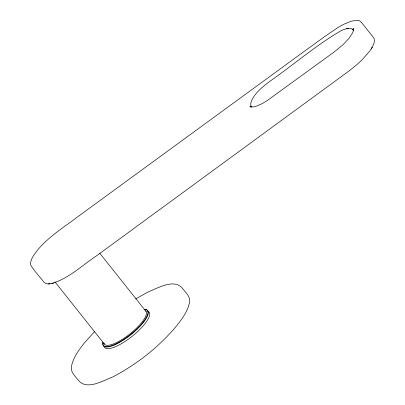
<?xml version="1.0" encoding="UTF-8"?>
<svg xmlns="http://www.w3.org/2000/svg" width="405" height="405" viewBox="0 0 405 405"><rect width="100%" height="100%" fill="white"/><g stroke="black" fill="none" stroke-linecap="round" stroke-linejoin="round"><path stroke-width="0.61" d="M53.738 282.963C50.752 283.743 46.737 284.847 44.165 282.462C39.71 276.61 34.319 271.244 30.638 264.905C30.041 259.387 34.157 254.72 37.159 250.543C48.64 236.591 64.289 227.002 78.514 216.204L305.066 50.762L325.23 36.197L338.696 27.079L343.961 24.194L351.079 21.262L356.683 20.25L359.453 20.716L361.498 22.437L373.942 38.136L374.498 40.495L373.911 43.563L372.311 47.107L369.76 51.076L361.989 59.945L357.063 64.527L349.652 70.505L96.982 255.484C82.306 265.148 69.037 278.432 51.769 283.485M371.142 49.066L372.281 47.157M94.573 331.624L84.134 343.222C78.924 349.971 73.538 357.109 71.629 365.578C69.918 371.243 74.54 375.622 77.785 379.515C85.976 391.174 102.779 380.725 112.539 377.04L112.671 376.974C137.082 364.292 159.079 346.776 176.757 325.701L176.853 325.579C182.063 318.836 187.449 311.698 189.358 303.229C191.069 297.564 186.452 293.185 183.202 289.292C175.011 277.633 158.208 288.082 148.448 291.767L135.791 298.844M353.378 30.021C350.143 26.831 344.959 29.064 341.359 30.527C316.148 45.127 293.924 64.511 270.054 81.172C263.427 86.184 256.573 91.515 252.426 98.881C251.302 101.291 249.647 104.627 251.566 107.036L251.125 106.505M347.662 28.568L348.513 28.446M346.528 28.73L347.363 28.613M48.261 283.9L49.926 283.804M250.411 106.692L250.098 106.404L251.383 106.95L253.338 106.93L257.438 105.806L262.734 103.31L267.523 100.349L333.477 52.473L342.721 45.011L348.897 38.485L352.573 32.871L353.357 30.567L353.109 28.446L353.317 28.811M250.842 107.198L249.946 106.15L250.376 106.657M353.18 29.783L352.937 29.484L353.631 30.345M99.878 253.368L146.089 311.501M54.948 281.885L104.287 343.961M353.443 28.983L353.717 29.347M145.592 310.918A26.482 7.806 -38.5 0 1 129.251 334.469A26.482 7.806 -38.5 0 1 103.994 343.222M147.997 311.334A28.411 8.378 -38.5 0 1 132.303 336.19A28.411 8.378 -38.5 0 1 104.115 346.442M144.565 309.425A28.315 8.348 -38.5 0 1 131.018 334.56A28.315 8.348 -38.5 0 1 102.931 342.736M144.21 309.4A28.036 8.267 -38.5 0 1 130.79 334.292A28.036 8.267 -38.5 0 1 102.986 342.382"/></g></svg>
